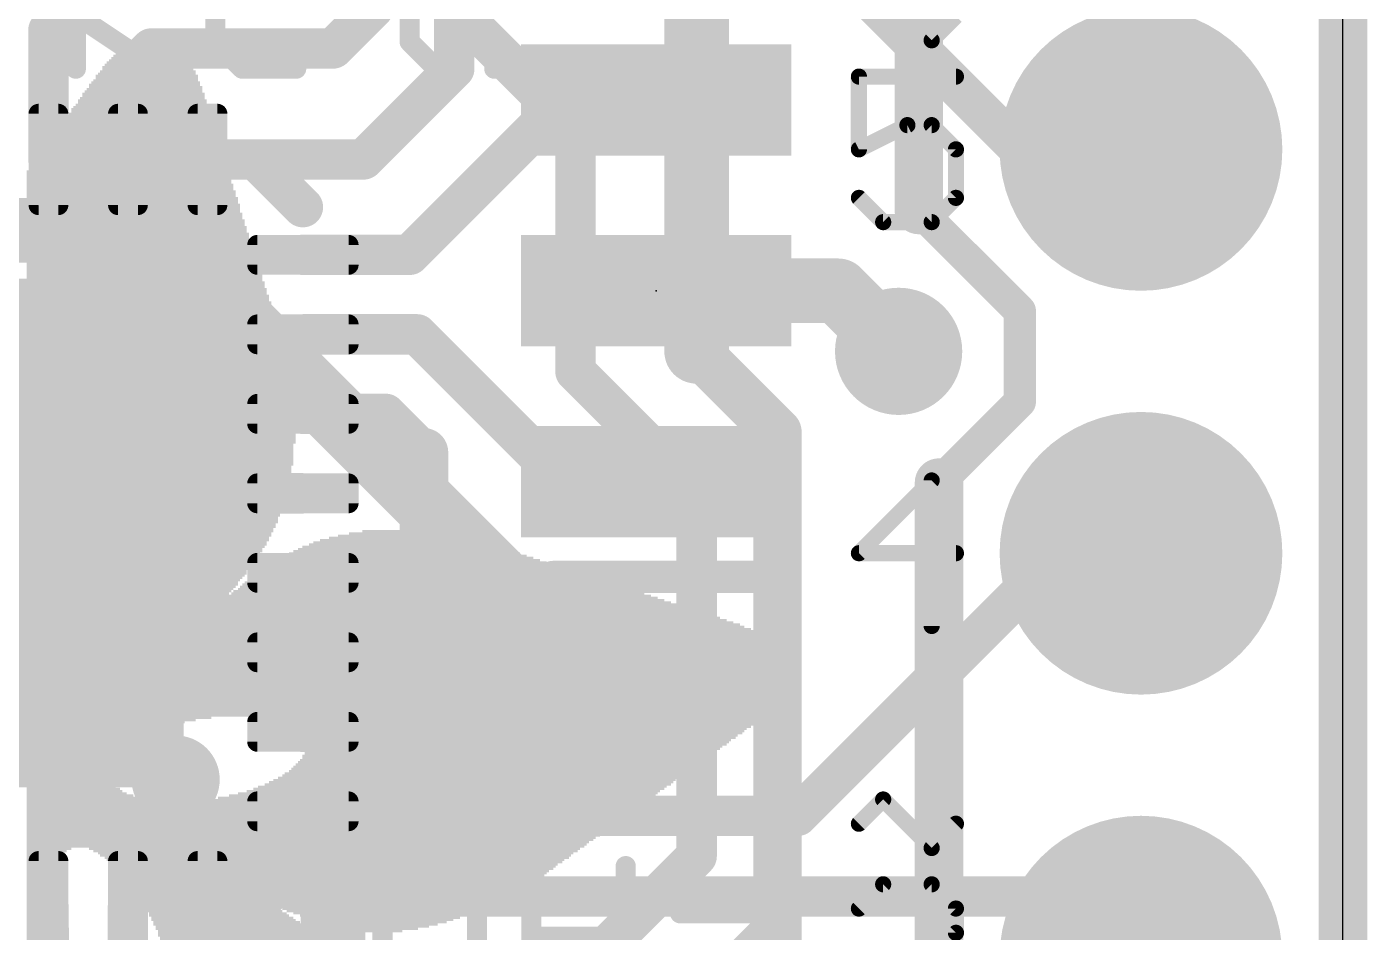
# Model space of a CAD drawing. Extents: x -9 to 9, y -1.3 to 37.
# Drawn here: x 0.61 to 9.04, y 11.59 to 17.28 of the extents above; entities that cross this region are included whole.
import ezdxf

# ---------------------------------------------------------------- set-up
doc = ezdxf.new("R2010")
doc.units = 0
for name, color, linetype in [('1', 12, 'CONTINUOUS'), ('16', 132, 'CONTINUOUS'), ('17', 110, 'CONTINUOUS'), ('18', 110, 'CONTINUOUS'), ('20', 53, 'CONTINUOUS'), ('21', 40, 'CONTINUOUS'), ('22', 6, 'CONTINUOUS'), ('23', 53, 'CONTINUOUS')]:
    doc.layers.add(name, color=color, linetype=linetype)

# ---------------------------------------------------------------- blocks, each defined once
blk = doc.blocks.new('RECT112000X40000R50')
at = {"const_width": 0.0625}
blk.add_lwpolyline([(0.3188, -0.0625), (0.3188, 0.0625, 0.4142), (0.2875, 0.0938), (-0.2875, 0.0938, 0.4142), (-0.3188, 0.0625), (-0.3188, -0.0625, 0.4142), (-0.2875, -0.0938), (0.2875, -0.0938, 0.4142)], format="xyb", close=True, dxfattribs=at)
blk.add_solid([(-0.3031, -0.0781), (0.3031, -0.0781), (-0.3031, 0.0781), (0.3031, 0.0781)])
blk = doc.blocks.new('RECT40000X112000R50')
at = {"const_width": 0.0625}
blk.add_lwpolyline([(0.0938, -0.2875), (0.0938, 0.2875, 0.4142), (0.0625, 0.3188), (-0.0625, 0.3188, 0.4142), (-0.0938, 0.2875), (-0.0938, -0.2875, 0.4142), (-0.0625, -0.3188), (0.0625, -0.3188, 0.4142)], format="xyb", close=True, dxfattribs=at)
blk.add_solid([(-0.0781, -0.3031), (0.0781, -0.3031), (-0.0781, 0.3031), (0.0781, 0.3031)])
blk = doc.blocks.new('RECT')
blk.add_solid([(-0.5, -0.5), (0.5, -0.5), (-0.5, 0.5), (0.5, 0.5)])
blk = doc.blocks.new('ROUNDP')
at = {"const_width": 0.5}
blk.add_lwpolyline([(0, -0.25, 1), (0, 0.25, 1), (0, -0.25)], format="xyb", dxfattribs=at)
blk = doc.blocks.new('ROUNDV')
at = {"const_width": 0.5}
blk.add_lwpolyline([(0, -0.25, 1), (0, 0.25, 1), (0, -0.25)], format="xyb", dxfattribs=at)

msp = doc.modelspace()

# ---------------------------------------------------------------- linework, layer by layer
at = {"layer": '1'}
for points, const_width in [([(0.75, 17.26), (1.397, 17.907)], 0.254), ([(2.794, 17.399), (2.794, 17.78)], 0.254), ([(3.302, 17.018), (3.302, 17.526)], 0.254), ([(5.842, 17.526), (6.858, 16.51)], 0.254), ([(2.54, 17.145), (2.794, 17.399)], 0.254), ([(0.75, 16.447), (0.75, 17.26)], 0.254), ([(1.25, 16.998), (1.397, 17.145)], 0.254), ([(1.397, 17.145), (2.54, 17.145)], 0.254), ([(1.25, 16.447), (1.25, 16.998)], 0.254), ([(2.731, 16.447), (3.302, 17.018)], 0.254), ([(4.515, 16.764), (4.572, 16.821)], 0.254), ([(3.02, 15.847), (3.937, 16.764)], 0.254), ([(3.937, 16.764), (4.515, 16.764)], 0.254), ([(6.858, 16.51), (7.62, 16.51)], 0.254), ([(1.75, 16.447), (2.731, 16.447)], 0.254), ([(2.35, 15.847), (3.02, 15.847)], 0.254), ([(4.572, 15.621), (5.715, 15.621)], 0.4064), ([(5.715, 15.621), (6.096, 15.24)], 0.4064), ([(2.35, 15.347), (3.068, 15.347)], 0.254), ([(3.068, 15.347), (3.994, 14.421)], 0.254), ([(2.35, 14.847), (2.8695, 14.847)], 0.254), ([(2.8695, 14.847), (3.1115, 14.605)], 0.254), ([(3.1115, 14.605), (3.1115, 14.0335)], 0.3048), ([(3.994, 14.421), (4.572, 14.421)], 0.254), ([(2.35, 14.347), (0.25, 14.347)], 0.254), ([(0.75, 13.347), (0, 14.097)], 0.3048), ([(3.1115, 14.0335), (2.921, 13.843)], 0.3048), ([(5.461, 12.319), (7.112, 13.97)], 0.254), ([(7.112, 13.97), (7.62, 13.97)], 0.254), ([(2.921, 13.843), (3.683, 13.081)], 0.3048), ([(2.35, 13.847), (2.917, 13.847)], 0.254), ([(2.917, 13.847), (2.921, 13.843)], 0.254), ([(2.35, 13.347), (0.75, 13.347)], 0.254), ([(3.683, 13.081), (4.064, 13.081)], 0.3048), ([(2.35, 12.847), (3.028, 12.847)], 0.254), ([(3.028, 12.847), (3.556, 12.319)], 0.254), ([(2.35, 12.347), (2.766, 12.347)], 0.254), ([(2.766, 12.347), (3.302, 11.811)], 0.254), ([(3.556, 12.319), (5.461, 12.319)], 0.254), ([(3.302, 11.811), (7.239, 11.811)], 0.254), ([(7.239, 11.811), (7.62, 11.43)], 0.254), ([(0.75, 11.747), (0.75, 11.061)], 0.254), ([(1.25, 11.747), (1.25, 11.323)], 0.254), ([(2.448, 11.049), (1.75, 11.747)], 0.254)]:
    msp.add_lwpolyline(points, dxfattribs=dict(at, const_width=const_width))
for points, const_width in [([(2.7305, 17.399, 1), (2.8575, 17.399)], 0.127), ([(0.8135, 17.26, 1), (0.6865, 17.26)], 0.127), ([(0.7051, 17.3049, 1), (0.7949, 17.2151)], 0.127), ([(1.397, 17.2085, 1), (1.397, 17.0815)], 0.127), ([(1.4419, 17.1001, 1), (1.3521, 17.1899)], 0.127), ([(2.4951, 17.1899, 1), (2.5849, 17.1001)], 0.127), ([(2.54, 17.0815, 1), (2.54, 17.2085)], 0.127), ([(1.3135, 16.998, 1), (1.1865, 16.998)], 0.127), ([(3.3469, 16.9731, 1), (3.2571, 17.0629)], 0.127), ([(1.2051, 17.0429, 1), (1.2949, 16.9531)], 0.127), ([(3.2385, 17.018, 1), (3.3655, 17.018)], 0.127), ([(4.6169, 16.7761, 1), (4.5271, 16.8659)], 0.127), ([(3.937, 16.8275, 1), (3.937, 16.7005)], 0.127), ([(3.9819, 16.7191, 1), (3.8921, 16.8089)], 0.127), ([(4.4701, 16.8089, 1), (4.5599, 16.7191)], 0.127), ([(4.515, 16.7005, 1), (4.515, 16.8275)], 0.127), ([(6.858, 16.5735, 1), (6.858, 16.4465)], 0.127), ([(6.8131, 16.4651, 1), (6.9029, 16.5549)], 0.127), ([(7.62, 16.4465, 1), (7.62, 16.5735)], 0.127), ([(1.75, 16.5105, 1), (1.75, 16.3835)], 0.127), ([(2.6861, 16.4919, 1), (2.7759, 16.4021)], 0.127), ([(2.731, 16.3835, 1), (2.731, 16.5105)], 0.127), ([(0.6865, 16.447, 1), (0.8135, 16.447)], 0.127), ([(1.1865, 16.447, 1), (1.3135, 16.447)], 0.127), ([(2.35, 15.9105, 1), (2.35, 15.7835)], 0.127), ([(2.9751, 15.8919, 1), (3.0649, 15.8021)], 0.127), ([(3.02, 15.7835, 1), (3.02, 15.9105)], 0.127), ([(4.572, 15.7226, 1), (4.572, 15.5194)], 0.2032), ([(5.7868, 15.6928, 1), (5.6432, 15.5492)], 0.2032), ([(5.715, 15.5194, 1), (5.715, 15.7226)], 0.2032), ([(2.35, 15.4105, 1), (2.35, 15.2835)], 0.127), ([(3.1129, 15.3919, 1), (3.0231, 15.3021)], 0.127), ([(3.068, 15.2835, 1), (3.068, 15.4105)], 0.127), ([(6.0242, 15.1682, 1), (6.1678, 15.3118)], 0.2032), ([(2.35, 14.9105, 1), (2.35, 14.7835)], 0.127), ([(2.9144, 14.8919, 1), (2.8246, 14.8021)], 0.127), ([(2.8695, 14.7835, 1), (2.8695, 14.9105)], 0.127), ([(3.1877, 14.605, 1), (3.0353, 14.605)], 0.1524), ([(3.0666, 14.5601, 1), (3.1564, 14.6499)], 0.127), ([(3.994, 14.4845, 1), (3.994, 14.3575)], 0.127), ([(3.9491, 14.3761, 1), (4.0389, 14.4659)], 0.127), ([(4.572, 14.3575, 1), (4.572, 14.4845)], 0.127), ([(2.35, 14.2835, 1), (2.35, 14.4105)], 0.127), ([(3.1654, 13.9796, 1), (3.0576, 14.0874)], 0.1524), ([(3.0353, 14.0335, 1), (3.1877, 14.0335)], 0.1524), ([(7.112, 14.0335, 1), (7.112, 13.9065)], 0.127), ([(7.1569, 13.9251, 1), (7.0671, 14.0149)], 0.127), ([(7.62, 13.9065, 1), (7.62, 14.0335)], 0.127), ([(2.9749, 13.8969, 1), (2.8671, 13.7891)], 0.1524), ([(2.35, 13.9105, 1), (2.35, 13.7835)], 0.127), ([(2.8671, 13.8969, 1), (2.9749, 13.7891)], 0.1524), ([(2.9619, 13.8919, 1), (2.8721, 13.8021)], 0.127), ([(2.8761, 13.7981, 1), (2.9659, 13.8879)], 0.127), ([(2.917, 13.7835, 1), (2.917, 13.9105)], 0.127), ([(0.6961, 13.2931, 1), (0.8039, 13.4009)], 0.1524), ([(0.75, 13.4105, 1), (0.75, 13.2835)], 0.127), ([(2.35, 13.2835, 1), (2.35, 13.4105)], 0.127), ([(3.683, 13.1572, 1), (3.683, 13.0048)], 0.1524), ([(4.064, 13.0048, 1), (4.064, 13.1572)], 0.1524), ([(3.6291, 13.0271, 1), (3.7369, 13.1349)], 0.1524), ([(2.35, 12.9105, 1), (2.35, 12.7835)], 0.127), ([(3.0729, 12.8919, 1), (2.9831, 12.8021)], 0.127), ([(3.028, 12.7835, 1), (3.028, 12.9105)], 0.127), ([(2.35, 12.4105, 1), (2.35, 12.2835)], 0.127), ([(2.8109, 12.3919, 1), (2.7211, 12.3021)], 0.127), ([(2.766, 12.2835, 1), (2.766, 12.4105)], 0.127), ([(3.556, 12.3825, 1), (3.556, 12.2555)], 0.127), ([(3.5111, 12.2741, 1), (3.6009, 12.3639)], 0.127), ([(5.4161, 12.3639, 1), (5.5059, 12.2741)], 0.127), ([(5.461, 12.2555, 1), (5.461, 12.3825)], 0.127), ([(3.302, 11.8745, 1), (3.302, 11.7475)], 0.127), ([(3.2571, 11.7661, 1), (3.3469, 11.8559)], 0.127), ([(7.2839, 11.8559, 1), (7.1941, 11.7661)], 0.127), ([(7.239, 11.7475, 1), (7.239, 11.8745)], 0.127), ([(0.8135, 11.747, 1), (0.6865, 11.747)], 0.127), ([(1.3135, 11.747, 1), (1.1865, 11.747)], 0.127), ([(1.7949, 11.7919, 1), (1.7051, 11.7021)], 0.127)]:
    msp.add_lwpolyline(points, format="xyb", dxfattribs=dict(at, const_width=const_width))
at = {"layer": '16'}
for points, const_width in [([(8.89, 0), (8.89, 36.83)], 0.3048), ([(6.223, 16.129), (6.223, 19.558)], 0.3048), ([(4.826, 15.24), (4.826, 18.542)], 0.4064), ([(4.064, 16.637), (3.048, 17.653)], 0.254), ([(4.064, 15.113), (4.064, 16.637)], 0.254), ([(-3.429, 16.002), (1.397, 16.002)], 0.4064), ([(1.397, 16.002), (4.064, 13.335)], 0.4064), ([(6.858, 15.494), (6.223, 16.129)], 0.2032), ([(6.858, 14.9225), (6.858, 15.494)], 0.2032), ([(5.334, 14.732), (4.826, 15.24)], 0.3048), ([(4.826, 14.351), (4.064, 15.113)], 0.254), ([(6.35, 14.4145), (6.858, 14.9225)], 0.2032), ([(5.334, 14.732), (5.334, 11.43)], 0.3048), ([(6.35, 9.5885), (6.35, 14.4145)], 0.3048), ([(4.826, 12.065), (4.826, 14.351)], 0.254), ([(4.064, 13.335), (4.064, 13.081)], 0.4064), ([(2.54, 11.811), (3.81, 13.081)], 0.4064), ([(3.81, 13.081), (4.064, 13.081)], 0.4064), ([(3.81, 11.049), (4.826, 12.065)], 0.254), ([(2.54, 11.811), (2.54, 10.414)], 0.4064)]:
    msp.add_lwpolyline(points, dxfattribs=dict(at, const_width=const_width))
for points, const_width in [([(4.1275, 16.637, 1), (4.0005, 16.637)], 0.127), ([(4.0191, 16.5921, 1), (4.1089, 16.6819)], 0.127), ([(1.4688, 16.0738, 1), (1.3252, 15.9302)], 0.2032), ([(1.397, 15.9004, 1), (1.397, 16.1036)], 0.2032), ([(6.1468, 16.129, 1), (6.2992, 16.129)], 0.1524), ([(6.2589, 16.1649, 1), (6.1871, 16.0931)], 0.1016), ([(6.9088, 15.494, 1), (6.8072, 15.494)], 0.1016), ([(6.8221, 15.4581, 1), (6.8939, 15.5299)], 0.1016), ([(4.7244, 15.24, 1), (4.9276, 15.24)], 0.2032), ([(4.8799, 15.2939, 1), (4.7721, 15.1861)], 0.1524), ([(4.1089, 15.1579, 1), (4.0191, 15.0681)], 0.127), ([(4.0005, 15.113, 1), (4.1275, 15.113)], 0.127), ([(6.8939, 14.8866, 1), (6.8221, 14.9584)], 0.1016), ([(6.8072, 14.9225, 1), (6.9088, 14.9225)], 0.1016), ([(5.4102, 14.732, 1), (5.2578, 14.732)], 0.1524), ([(5.2801, 14.6781, 1), (5.3879, 14.7859)], 0.1524), ([(6.4262, 14.4145, 1), (6.2738, 14.4145)], 0.1524), ([(6.3141, 14.4504, 1), (6.3859, 14.3786)], 0.1016), ([(4.8895, 14.351, 1), (4.7625, 14.351)], 0.127), ([(4.7811, 14.3061, 1), (4.8709, 14.3959)], 0.127), ([(4.1656, 13.335, 1), (3.9624, 13.335)], 0.2032), ([(3.9922, 13.2632, 1), (4.1358, 13.4068)], 0.2032), ([(3.81, 13.1826, 1), (3.81, 12.9794)], 0.2032), ([(3.8818, 13.0092, 1), (3.7382, 13.1528)], 0.2032), ([(4.064, 12.9794, 1), (4.064, 13.1826)], 0.2032), ([(3.9624, 13.081, 1), (4.1656, 13.081)], 0.2032), ([(4.8709, 12.0201, 1), (4.7811, 12.1099)], 0.127), ([(4.7625, 12.065, 1), (4.8895, 12.065)], 0.127), ([(2.6416, 11.811, 1), (2.4384, 11.811)], 0.2032), ([(2.4682, 11.8828, 1), (2.6118, 11.7392)], 0.2032)]:
    msp.add_lwpolyline(points, format="xyb", dxfattribs=dict(at, const_width=const_width))
at = {"layer": '20'}
msp.add_line((8.89, 0.4445), (8.89, 34.163), dxfattribs=at)
at = {"layer": '21'}
for points, const_width in [([(0.9223, 17.018), (0.9223, 18.0349)], 0.127), ([(3.0213, 17.8654), (3.0213, 17.1875)], 0.127), ([(1.7994, 17.1875), (1.7994, 17.5264)], 0.127), ([(5.9988, 17.5015), (6.3039, 17.1965)], 0.1016), ([(1.4307, 17.018), (0.9223, 17.357)], 0.127), ([(6.3039, 17.1965), (6.4564, 17.349)], 0.1016), ([(1.9688, 17.018), (1.7994, 17.1875)], 0.127), ([(3.0213, 17.1875), (3.1908, 17.018)], 0.127), ([(3.5535, 17.1875), (3.5535, 17.018)], 0.127), ([(2.3078, 17.018), (1.9688, 17.018)], 0.127), ([(6.4564, 16.968), (5.8463, 16.968)], 0.1016), ([(5.8463, 16.968), (5.8463, 16.5104)], 0.1016), ([(5.8463, 16.5104), (6.1513, 16.6629)], 0.1016), ([(6.1513, 16.6629), (6.3039, 16.6629)], 0.1016), ([(6.3039, 16.6629), (6.4564, 16.5104)], 0.1016), ([(2.05, 16.447), (2.35, 16.147)], 0.254), ([(6.4564, 16.5104), (6.4564, 16.2053)], 0.1016), ([(5.9988, 16.0528), (5.8463, 16.2053)], 0.1016), ([(6.4564, 16.2053), (6.3039, 16.0528)], 0.1016), ([(6.3039, 16.0528), (5.9988, 16.0528)], 0.1016), ([(6.3039, 14.428), (5.8463, 13.9704)], 0.1016), ([(6.3039, 13.5128), (6.3039, 14.428)], 0.1016), ([(5.8463, 13.9704), (6.4564, 13.9704)], 0.1016), ([(5.222, 13.821), (3.922, 13.821)], 0.2032), ([(3.319, 13.2297), (3.6156, 13.5263)], 0.127), ([(3.6156, 13.5263), (3.6156, 12.6365)], 0.127), ([(4.8477, 13.5263), (4.5511, 13.378)], 0.127), ([(4.5511, 13.378), (4.2545, 13.0814)], 0.127), ([(4.2545, 13.0814), (4.2545, 12.7848)], 0.127), ([(4.6994, 13.0814), (4.2545, 13.0814)], 0.127), ([(4.8477, 12.9331), (4.6994, 13.0814)], 0.127), ([(4.8477, 12.7848), (4.8477, 12.9331)], 0.127), ([(4.2545, 12.7848), (4.4028, 12.6365)], 0.127), ([(4.6994, 12.6365), (4.8477, 12.7848)], 0.127), ([(3.319, 12.6365), (3.9122, 12.6365)], 0.127), ([(4.4028, 12.6365), (4.6994, 12.6365)], 0.127), ([(5.8463, 12.269), (5.9988, 12.4215)], 0.1016), ([(5.9988, 12.4215), (6.3039, 12.1165)], 0.1016), ([(6.3039, 12.1165), (6.4564, 12.269)], 0.1016), ([(2.35, 12.047), (2.05, 11.747)], 0.254), ([(2.8512, 11.1125), (2.8512, 12.0023)], 0.127), ([(2.8512, 12.0023), (3.1478, 11.7057)], 0.127), ([(3.1478, 11.7057), (3.4444, 12.0023)], 0.127), ([(3.4444, 12.0023), (3.4444, 11.1125)], 0.127), ([(3.7867, 11.1125), (3.7867, 12.0023)], 0.127), ([(4.3799, 12.0023), (4.3799, 11.1125)], 0.127), ([(5.8463, 11.7355), (5.9988, 11.888)], 0.1016), ([(5.9988, 11.888), (6.3039, 11.888)], 0.1016), ([(6.3039, 11.888), (6.4564, 11.7355)], 0.1016), ([(4.7223, 11.7057), (5.3154, 11.7057)], 0.127), ([(5.3154, 11.7057), (4.7223, 11.1125)], 0.127), ([(6.4564, 11.7355), (6.4564, 11.5829)], 0.1016), ([(6.4564, 11.5829), (6.3039, 11.4304)], 0.1016), ([(3.7867, 11.5574), (4.3799, 11.5574)], 0.127)]:
    msp.add_lwpolyline(points, dxfattribs=dict(at, const_width=const_width))
for points, const_width in [([(1.8218, 17.2099, 1), (1.7769, 17.165)], 0.0635), ([(1.7676, 17.1875, 1), (1.8311, 17.1875)], 0.0635), ([(2.9895, 17.1875, 1), (3.0531, 17.1875)], 0.0635), ([(3.0438, 17.2099, 1), (2.9988, 17.165)], 0.0635), ([(3.5852, 17.1875, 1), (3.5217, 17.1875)], 0.0635), ([(6.2859, 17.2144, 1), (6.3218, 17.1785)], 0.0508), ([(6.2859, 17.1785, 1), (6.3218, 17.2144)], 0.0508), ([(0.8906, 17.018, 1), (0.9541, 17.018)], 0.0635), ([(1.4131, 16.9916, 1), (1.4484, 17.0444)], 0.0635), ([(1.9688, 17.0497, 1), (1.9688, 16.9863)], 0.0635), ([(1.9464, 16.9955, 1), (1.9913, 17.0405)], 0.0635), ([(2.3078, 16.9863, 1), (2.3078, 17.0497)], 0.0635), ([(3.1683, 16.9955, 1), (3.2132, 17.0405)], 0.0635), ([(3.5217, 17.018, 1), (3.5852, 17.018)], 0.0635), ([(5.8463, 16.9934, 1), (5.8463, 16.9426)], 0.0508), ([(5.8717, 16.968, 1), (5.8209, 16.968)], 0.0508), ([(6.4564, 16.9426, 1), (6.4564, 16.9934)], 0.0508), ([(6.1513, 16.6883, 1), (6.1513, 16.6375)], 0.0508), ([(6.1627, 16.6402, 1), (6.14, 16.6856)], 0.0508), ([(6.3218, 16.6809, 1), (6.2859, 16.645)], 0.0508), ([(6.3039, 16.6375, 1), (6.3039, 16.6883)], 0.0508), ([(2.0949, 16.4919, 1), (2.0051, 16.4021)], 0.127), ([(5.8349, 16.5331, 1), (5.8576, 16.4877)], 0.0508), ([(5.8209, 16.5104, 1), (5.8717, 16.5104)], 0.0508), ([(6.4818, 16.5104, 1), (6.431, 16.5104)], 0.0508), ([(6.4384, 16.4924, 1), (6.4744, 16.5284)], 0.0508), ([(2.3051, 16.1021, 1), (2.3949, 16.1919)], 0.127), ([(5.8642, 16.2233, 1), (5.8283, 16.1874)], 0.0508), ([(6.431, 16.2053, 1), (6.4818, 16.2053)], 0.0508), ([(6.4744, 16.1874, 1), (6.4384, 16.2233)], 0.0508), ([(5.9988, 16.0782, 1), (5.9988, 16.0274)], 0.0508), ([(6.3039, 16.0274, 1), (6.3039, 16.0782)], 0.0508), ([(5.9808, 16.0348, 1), (6.0168, 16.0708)], 0.0508), ([(6.2859, 16.0708, 1), (6.3218, 16.0348)], 0.0508), ([(6.3293, 14.428, 1), (6.2785, 14.428)], 0.0508), ([(6.3218, 14.41, 1), (6.2859, 14.4459)], 0.0508), ([(5.8283, 13.9884, 1), (5.8642, 13.9524)], 0.0508), ([(5.8463, 13.9958, 1), (5.8463, 13.945)], 0.0508), ([(6.4564, 13.945, 1), (6.4564, 13.9958)], 0.0508), ([(3.922, 13.8718, 1), (3.922, 13.7702)], 0.1016), ([(5.222, 13.7702, 1), (5.222, 13.8718)], 0.1016), ([(3.6473, 13.5263, 1), (3.5838, 13.5263)], 0.0635), ([(3.638, 13.5038, 1), (3.5931, 13.5487)], 0.0635), ([(4.8619, 13.4979, 1), (4.8335, 13.5547)], 0.0635), ([(6.2785, 13.5128, 1), (6.3293, 13.5128)], 0.0508), ([(4.5369, 13.4064, 1), (4.5653, 13.3496)], 0.0635), ([(4.5735, 13.3555, 1), (4.5286, 13.4004)], 0.0635), ([(3.2965, 13.2521, 1), (3.3414, 13.2072)], 0.0635), ([(4.2545, 13.1131, 1), (4.2545, 13.0496)], 0.0635), ([(4.232, 13.1038, 1), (4.277, 13.0589)], 0.0635), ([(4.2862, 13.0814, 1), (4.2228, 13.0814)], 0.0635), ([(4.7218, 13.1038, 1), (4.6769, 13.0589)], 0.0635), ([(4.6994, 13.0496, 1), (4.6994, 13.1131)], 0.0635), ([(4.8794, 12.9331, 1), (4.8159, 12.9331)], 0.0635), ([(4.8252, 12.9106, 1), (4.8701, 12.9555)], 0.0635), ([(1.55, 12.397, 1), (1.55, 12.697, 1), (1.55, 12.397)], 0.254), ([(4.277, 12.8072, 1), (4.232, 12.7623)], 0.0635), ([(4.2228, 12.7848, 1), (4.2862, 12.7848)], 0.0635), ([(4.8159, 12.7848, 1), (4.8794, 12.7848)], 0.0635), ([(4.8701, 12.7623, 1), (4.8252, 12.8072)], 0.0635), ([(3.319, 12.6683, 1), (3.319, 12.6047)], 0.0635), ([(3.5838, 12.6365, 1), (3.6473, 12.6365)], 0.0635), ([(3.9122, 12.6047, 1), (3.9122, 12.6683)], 0.0635), ([(4.4028, 12.6683, 1), (4.4028, 12.6047)], 0.0635), ([(4.3803, 12.614, 1), (4.4252, 12.659)], 0.0635), ([(4.6769, 12.659, 1), (4.7218, 12.614)], 0.0635), ([(4.6994, 12.6047, 1), (4.6994, 12.6683)], 0.0635), ([(6.0168, 12.4395, 1), (5.9808, 12.4036)], 0.0508), ([(6.0168, 12.4036, 1), (5.9808, 12.4395)], 0.0508), ([(5.8283, 12.2869, 1), (5.8642, 12.251)], 0.0508), ([(6.4744, 12.251, 1), (6.4384, 12.2869)], 0.0508), ([(2.3949, 12.0021, 1), (2.3051, 12.0919)], 0.127), ([(6.2859, 12.1344, 1), (6.3218, 12.0985)], 0.0508), ([(6.2859, 12.0985, 1), (6.3218, 12.1344)], 0.0508), ([(2.883, 12.0023, 1), (2.8195, 12.0023)], 0.0635), ([(2.8737, 12.0247, 1), (2.8288, 11.9798)], 0.0635), ([(3.4761, 12.0023, 1), (3.4126, 12.0023)], 0.0635), ([(3.4668, 11.9798, 1), (3.4219, 12.0247)], 0.0635), ([(3.8185, 12.0023, 1), (3.755, 12.0023)], 0.0635), ([(4.4117, 12.0023, 1), (4.3482, 12.0023)], 0.0635), ([(5.9988, 11.9134, 1), (5.9988, 11.8626)], 0.0508), ([(6.0168, 11.87, 1), (5.9808, 11.9059)], 0.0508), ([(6.3218, 11.9059, 1), (6.2859, 11.87)], 0.0508), ([(6.3039, 11.8626, 1), (6.3039, 11.9134)], 0.0508), ([(2.0051, 11.7919, 1), (2.0949, 11.7021)], 0.127), ([(3.1254, 11.7281, 1), (3.1703, 11.6832)], 0.0635), ([(3.1254, 11.6832, 1), (3.1703, 11.7281)], 0.0635), ([(4.7223, 11.7374, 1), (4.7223, 11.6739)], 0.0635), ([(5.3379, 11.6832, 1), (5.293, 11.7281)], 0.0635), ([(5.3154, 11.6739, 1), (5.3154, 11.7374)], 0.0635), ([(5.8283, 11.7534, 1), (5.8642, 11.7175)], 0.0508), ([(6.4818, 11.7355, 1), (6.431, 11.7355)], 0.0508), ([(6.4384, 11.7175, 1), (6.4744, 11.7534)], 0.0508), ([(6.4744, 11.565, 1), (6.4384, 11.6009)], 0.0508), ([(3.7867, 11.5891, 1), (3.7867, 11.5256)], 0.0635), ([(4.3799, 11.5256, 1), (4.3799, 11.5891)], 0.0635), ([(6.431, 11.5829, 1), (6.4818, 11.5829)], 0.0508)]:
    msp.add_lwpolyline(points, format="xyb", dxfattribs=dict(at, const_width=const_width))
at = {"layer": '23'}
msp.add_point((4.572, 15.621), dxfattribs=at)

# ---------------------------------------------------------------- block references
at = {"layer": '1'}
for p, xscale, yscale, rotation in [((4.572, 16.821), 0.7, 1.7, 90), ((4.572, 15.621), 0.7, 1.7, 90), ((0, 14.097), 3.2, 3.2, 180), ((4.572, 14.421), 0.7, 1.7, 90)]:
    msp.add_blockref('RECT', p, dxfattribs=dict(at, xscale=xscale, yscale=yscale, rotation=rotation))
at = {"layer": '1', "rotation": 180}
for name, p in [('RECT40000X112000R50', (0.75, 16.447)), ('RECT40000X112000R50', (1.25, 16.447)), ('RECT40000X112000R50', (1.75, 16.447)), ('RECT112000X40000R50', (2.35, 15.847)), ('RECT112000X40000R50', (2.35, 15.347)), ('RECT112000X40000R50', (2.35, 14.847)), ('RECT112000X40000R50', (2.35, 14.347)), ('RECT112000X40000R50', (2.35, 13.847)), ('RECT112000X40000R50', (2.35, 13.347)), ('RECT112000X40000R50', (2.35, 12.847)), ('RECT112000X40000R50', (2.35, 12.347)), ('RECT40000X112000R50', (0.75, 11.747)), ('RECT40000X112000R50', (1.25, 11.747)), ('RECT40000X112000R50', (1.75, 11.747))]:
    msp.add_blockref(name, p, dxfattribs=at)
at = {"layer": '17', "xscale": 1.778, "yscale": 1.778}
for p in [(7.62, 16.51), (7.62, 16.51), (7.62, 13.97), (7.62, 13.97), (7.62, 11.43), (7.62, 11.43)]:
    msp.add_blockref('ROUNDP', p, dxfattribs=at)
at = {"layer": '18', "xscale": 0.8001, "yscale": 0.8001}
for p in [(6.096, 15.24), (6.096, 15.24), (4.064, 13.081), (4.064, 13.081)]:
    msp.add_blockref('ROUNDV', p, dxfattribs=at)
at = {"layer": '22', "rotation": 90}
for p, xscale, yscale in [((1.1798, 14.9117), 4.4146, 0.014), ((1.1938, 14.9257), 4.4145, 0.014), ((1.2078, 14.9327), 4.4005, 0.014), ((1.2218, 14.9466), 4.4005, 0.0139), ((1.2357, 14.9606), 4.4006, 0.014), ((1.2497, 14.9606), 4.4006, 0.014), ((1.2637, 14.9676), 4.3866, 0.0139), ((1.2776, 14.9816), 4.3865, 0.014), ((1.2916, 14.9816), 4.3865, 0.014), ((1.3055, 14.9885), 4.3726, 0.0139), ((1.3195, 14.9885), 4.3726, 0.014), ((1.3335, 15.0025), 4.3726, 0.014), ((1.3475, 15.0025), 4.3726, 0.014), ((1.3615, 15.0095), 4.3586, 0.0139), ((1.3754, 15.0095), 4.3586, 0.014), ((1.3894, 15.0165), 4.3447, 0.014), ((1.4034, 15.0095), 4.3307, 0.0139), ((1.4173, 15.0095), 4.3307, 0.014), ((1.4313, 15.0165), 4.3167, 0.014), ((1.4453, 15.0165), 4.3167, 0.0139), ((1.4592, 15.0235), 4.3027, 0.014), ((1.4732, 15.0235), 4.3027, 0.014), ((1.4872, 15.0165), 4.2888, 0.014), ((1.5011, 15.0235), 4.2748, 0.0139), ((1.5151, 15.0235), 4.2748, 0.014), ((1.5291, 15.0165), 4.2608, 0.014), ((1.5431, 15.0165), 4.2608, 0.0139), ((1.557, 15.0165), 4.2329, 0.014), ((1.571, 15.0095), 4.219, 0.014), ((1.585, 15.0095), 4.219, 0.0139), ((1.096, 15.5194), 3.0314, 0.014), ((1.11, 15.4915), 3.1153, 0.014), ((1.124, 14.5485), 5.0292, 0.0139), ((1.1379, 14.8628), 4.4285, 0.014), ((1.1519, 14.8838), 4.4145, 0.014), ((1.1659, 14.8978), 4.4145, 0.0139), ((1.5989, 15.0025), 4.205, 0.014), ((1.6129, 15.0025), 4.177, 0.014), ((1.6269, 14.9956), 4.1631, 0.014), ((1.6409, 14.9816), 4.1351, 0.0139), ((1.6548, 14.9746), 4.1211, 0.014), ((1.0401, 15.5404), 2.8219, 0.014), ((1.0541, 15.5404), 2.8779, 0.014), ((1.0681, 15.5334), 2.9197, 0.014), ((1.082, 15.5264), 2.9616, 0.0139), ((1.6688, 14.9606), 4.0932, 0.014), ((1.6828, 14.9537), 4.0513, 0.0139), ((0.9703, 15.5264), 2.6822, 0.014), ((0.9843, 15.5334), 2.6962, 0.0139), ((0.9982, 15.5334), 2.7241, 0.014), ((1.0122, 15.5404), 2.7661, 0.014), ((1.0262, 15.5404), 2.794, 0.0139), ((1.6967, 14.9327), 4.0094, 0.014), ((1.7107, 14.9187), 3.9814, 0.014), ((1.7247, 14.8978), 3.9395, 0.0139), ((0.9144, 15.4845), 2.5984, 0.014), ((0.9284, 15.4915), 2.6124, 0.014), ((0.9424, 15.5055), 2.6403, 0.0139), ((0.9563, 15.5125), 2.6543, 0.014), ((1.7386, 14.8768), 3.8976, 0.014), ((0.8585, 15.4286), 2.5426, 0.014), ((0.8725, 15.4496), 2.5565, 0.014), ((0.8865, 15.4636), 2.5565, 0.0139), ((0.9004, 15.4775), 2.5844, 0.014), ((1.7526, 14.8489), 3.8417, 0.014), ((1.7666, 14.8279), 3.7998, 0.014), ((0.8027, 15.3727), 2.5146, 0.0139), ((0.8166, 15.3867), 2.5146, 0.014), ((0.8306, 15.4077), 2.5285, 0.014), ((0.8446, 15.4216), 2.5286, 0.0139), ((1.7806, 14.8139), 3.744, 0.0139), ((1.7945, 14.793), 3.7021, 0.014), ((0.7328, 15.268), 2.5285, 0.014), ((0.7468, 15.2889), 2.5146, 0.0139), ((0.7607, 15.3168), 2.5146, 0.014), ((0.7747, 15.3308), 2.5146, 0.014), ((0.7887, 15.3518), 2.5007, 0.014), ((1.8085, 14.772), 3.6602, 0.014), ((1.8225, 14.7511), 3.6183, 0.0139), ((0.6769, 15.1702), 2.5565, 0.014), ((0.6909, 15.1981), 2.5565, 0.014), ((0.7049, 15.2191), 2.5425, 0.0139), ((0.7188, 15.254), 2.5286, 0.014), ((1.8364, 14.7301), 3.5764, 0.014), ((1.8504, 14.7091), 3.5344, 0.014), ((0.621, 15.0375), 2.6823, 0.014), ((0.635, 15.0724), 2.6403, 0.014), ((0.649, 15.1143), 2.6124, 0.014), ((0.663, 15.1422), 2.5844, 0.0139), ((1.8644, 14.6812), 3.4786, 0.0139), ((1.8783, 14.6603), 3.4367, 0.014), ((1.8923, 15.0305), 2.6123, 0.014), ((1.9063, 15.0165), 2.5565, 0.014), ((1.9203, 15.0025), 2.5006, 0.0139), ((1.9342, 14.9886), 2.4447, 0.014), ((1.9482, 14.9816), 2.3749, 0.014), ((1.9622, 14.9606), 2.305, 0.0139), ((1.9761, 14.9466), 2.2492, 0.014), ((1.9901, 14.9327), 2.1933, 0.014), ((2.004, 14.9257), 2.1234, 0.0139), ((2.018, 14.9117), 2.0676, 0.014), ((2.032, 14.8978), 2.0117, 0.014), ((2.046, 14.8908), 1.9419, 0.014), ((2.06, 14.8698), 1.872, 0.0139), ((2.0739, 14.8628), 1.8022, 0.014), ((2.0879, 14.8489), 1.7463, 0.014), ((2.1019, 14.8419), 1.6764, 0.0139), ((2.1158, 14.8279), 1.6205, 0.014), ((2.1298, 14.8209), 1.5506, 0.014), ((2.1438, 14.8139), 1.4808, 0.0139), ((2.1577, 14.8069), 1.411, 0.014), ((2.1717, 14.793), 1.3271, 0.014), ((2.1857, 14.786), 1.2573, 0.014), ((2.1997, 14.786), 1.1735, 0.0139), ((2.2136, 14.779), 1.1036, 0.014), ((2.2276, 14.779), 1.0198, 0.014), ((2.2416, 14.779), 0.908, 0.0139), ((2.2555, 14.7651), 0.7963, 0.014), ((2.2695, 14.765), 0.6566, 0.014), ((2.2835, 14.758), 0.475, 0.0139), ((2.2974, 14.7511), 0.1817, 0.014), ((2.5768, 12.8512), 2.4727, 0.014), ((2.5908, 12.8512), 2.4727, 0.014), ((2.6048, 12.8512), 2.4727, 0.014), ((2.6187, 12.8442), 2.4867, 0.0139), ((2.6327, 12.8442), 2.4867, 0.014), ((2.6467, 12.8511), 2.5006, 0.014), ((2.6606, 12.8511), 2.5006, 0.0139), ((2.6746, 12.8511), 2.5006, 0.014), ((2.6886, 12.8511), 2.5006, 0.014), ((2.7026, 12.8511), 2.5006, 0.0139), ((2.7165, 12.8441), 2.5146, 0.014), ((2.7305, 12.8511), 2.5286, 0.014), ((2.7445, 12.8511), 2.5286, 0.014), ((2.7585, 12.8511), 2.5286, 0.0139), ((2.7724, 12.8511), 2.5286, 0.014), ((2.7864, 12.8511), 2.5286, 0.014), ((2.8004, 12.8511), 2.5286, 0.0139), ((2.8143, 12.8511), 2.5286, 0.014), ((2.8283, 12.8511), 2.5286, 0.014), ((2.8422, 12.8511), 2.5286, 0.0139), ((2.8562, 12.8511), 2.5286, 0.014), ((2.8702, 12.8511), 2.5286, 0.014), ((2.8842, 12.8511), 2.5286, 0.014), ((2.8982, 12.8511), 2.5286, 0.0139), ((2.9121, 12.8511), 2.5286, 0.014), ((2.9261, 12.8511), 2.5286, 0.014), ((2.9401, 12.8511), 2.5286, 0.0139), ((2.954, 12.8511), 2.5286, 0.014), ((2.968, 12.8511), 2.5286, 0.014), ((2.982, 12.8581), 2.5146, 0.0139), ((2.9959, 12.8581), 2.5146, 0.014), ((3.0099, 12.8581), 2.5146, 0.014), ((3.0239, 12.8581), 2.5146, 0.014), ((3.0379, 12.8581), 2.5146, 0.0139), ((3.0518, 12.8581), 2.5146, 0.014), ((3.0658, 12.8581), 2.5146, 0.014), ((3.0798, 12.8651), 2.5006, 0.0139), ((3.0937, 12.8651), 2.5006, 0.014), ((3.1077, 12.8651), 2.5006, 0.014), ((3.1217, 12.8651), 2.5006, 0.0139), ((3.1356, 12.8581), 2.4866, 0.014), ((3.1496, 12.8651), 2.4726, 0.014), ((3.1636, 12.8651), 2.4726, 0.014), ((3.1776, 12.8651), 2.4726, 0.0139), ((3.1915, 12.8651), 2.4726, 0.014), ((3.2055, 12.872), 2.4587, 0.014), ((3.2195, 12.872), 2.4587, 0.0139), ((3.2334, 12.872), 2.4587, 0.014), ((3.2474, 12.8651), 2.4448, 0.014), ((3.2614, 12.8721), 2.4308, 0.0139), ((3.2753, 12.8721), 2.4308, 0.014), ((3.2893, 12.8721), 2.4308, 0.014), ((3.3033, 12.8791), 2.4168, 0.014), ((2.3254, 13.4239), 1.1596, 0.014), ((2.3394, 13.4169), 1.1735, 0.0139), ((2.3533, 13.4169), 1.2014, 0.014), ((2.3673, 12.8442), 2.3469, 0.014), ((2.3813, 12.8442), 2.3469, 0.0139), ((2.3952, 12.8512), 2.3609, 0.014), ((2.4092, 12.8442), 2.3749, 0.014), ((2.4232, 12.8512), 2.3889, 0.0139), ((2.4371, 12.8512), 2.3889, 0.014), ((2.4511, 12.8442), 2.4029, 0.014), ((2.4651, 12.8511), 2.4168, 0.014), ((2.479, 12.8511), 2.4168, 0.0139), ((2.493, 12.8511), 2.4168, 0.014), ((2.507, 12.8442), 2.4307, 0.014), ((2.521, 12.8512), 2.4447, 0.0139), ((2.5349, 12.8512), 2.4447, 0.014), ((2.5489, 12.8442), 2.4587, 0.014), ((2.5629, 12.8442), 2.4587, 0.0139), ((3.3173, 12.8721), 2.4028, 0.0139), ((3.3312, 12.8721), 2.4028, 0.014), ((3.3452, 12.8791), 2.3889, 0.014), ((3.3592, 12.8791), 2.3889, 0.0139), ((3.3731, 12.8791), 2.3889, 0.014), ((3.3871, 12.8791), 2.3609, 0.014), ((3.4011, 12.8791), 2.3609, 0.0139), ((3.415, 12.8791), 2.3609, 0.014), ((3.429, 12.8861), 2.3469, 0.014), ((3.443, 12.8791), 2.333, 0.014), ((3.4569, 12.8861), 2.3191, 0.0139), ((3.4709, 12.8861), 2.3191, 0.014), ((3.4849, 12.8861), 2.3191, 0.014), ((3.4989, 12.8861), 2.2911, 0.0139), ((3.5128, 12.8861), 2.2911, 0.014), ((3.5268, 12.8931), 2.2771, 0.014), ((3.5408, 12.8861), 2.2631, 0.0139), ((3.5547, 12.8931), 2.2491, 0.014), ((3.5687, 12.8931), 2.2491, 0.014), ((3.5827, 12.8931), 2.2213, 0.014), ((3.5967, 12.8931), 2.2213, 0.0139), ((3.6106, 12.9001), 2.2073, 0.014), ((2.1717, 13.4169), 1.0058, 0.014), ((2.1857, 13.4239), 1.0198, 0.014), ((2.1997, 13.4239), 1.0198, 0.0139), ((2.2136, 13.4239), 1.0478, 0.014), ((2.2276, 13.4239), 1.0478, 0.014), ((2.2416, 13.4309), 1.0617, 0.0139), ((2.2555, 13.4239), 1.0756, 0.014), ((2.2695, 13.4309), 1.0896, 0.014), ((2.2835, 13.4239), 1.1036, 0.0139), ((2.2974, 13.4309), 1.1176, 0.014), ((2.3114, 13.4239), 1.1316, 0.014), ((3.6246, 12.8931), 2.1933, 0.014), ((3.6386, 12.9001), 2.1793, 0.0139), ((3.6525, 12.9001), 2.1793, 0.014), ((3.6665, 12.9), 2.1514, 0.014), ((3.6804, 12.9), 2.1514, 0.0139), ((3.6944, 12.907), 2.1374, 0.014), ((3.7084, 12.907), 2.1374, 0.014), ((3.7224, 12.907), 2.1094, 0.014), ((3.7364, 12.9139), 2.0955, 0.0139), ((3.7503, 12.9139), 2.0955, 0.014), ((3.7643, 12.914), 2.0676, 0.014), ((3.7783, 12.914), 2.0676, 0.0139), ((3.7922, 12.921), 2.0536, 0.014), ((3.8062, 12.921), 2.0256, 0.014), ((3.8202, 12.921), 2.0256, 0.0139), ((3.8341, 12.928), 2.0117, 0.014), ((3.8481, 12.928), 1.9837, 0.014), ((3.8621, 12.928), 1.9837, 0.014), ((3.8761, 12.935), 1.9697, 0.0139), ((2.046, 13.389), 0.8941, 0.014), ((2.06, 13.389), 0.8941, 0.0139), ((2.0739, 13.396), 0.9081, 0.014), ((2.0879, 13.396), 0.936, 0.014), ((2.1019, 13.403), 0.9499, 0.0139), ((2.1158, 13.403), 0.9499, 0.014), ((2.1298, 13.41), 0.9639, 0.014), ((2.1438, 13.4169), 0.9779, 0.0139), ((2.1577, 13.4169), 0.9779, 0.014), ((3.89, 12.935), 1.9419, 0.014), ((3.904, 12.942), 1.9279, 0.014), ((3.918, 12.942), 1.9279, 0.0139), ((3.9319, 12.942), 1.8999, 0.014), ((3.9459, 12.9489), 1.886, 0.014), ((3.9599, 12.9559), 1.872, 0.0139), ((3.9738, 12.9489), 1.858, 0.014), ((3.9878, 12.9559), 1.844, 0.014), ((4.0018, 12.9629), 1.83, 0.014), ((4.0158, 12.956), 1.8161, 0.0139), ((4.0297, 12.9629), 1.8022, 0.014), ((4.0437, 12.9699), 1.7882, 0.014), ((4.0576, 12.9699), 1.7602, 0.0139), ((4.0716, 12.9699), 1.7602, 0.014), ((4.0856, 12.9769), 1.7463, 0.014), ((4.0995, 12.9839), 1.7323, 0.0139), ((4.1135, 12.9769), 1.7183, 0.014), ((4.1275, 12.9839), 1.7043, 0.014), ((4.1415, 12.9908), 1.6904, 0.014), ((1.9482, 13.3471), 0.8103, 0.014), ((1.9622, 13.3541), 0.8243, 0.0139), ((1.9761, 13.361), 0.8382, 0.014), ((1.9901, 13.368), 0.8522, 0.014), ((2.004, 13.368), 0.8522, 0.0139), ((2.018, 13.375), 0.8662, 0.014), ((2.032, 13.3819), 0.8801, 0.014), ((4.1555, 12.9908), 1.6624, 0.0139), ((4.1694, 12.9908), 1.6624, 0.014), ((4.1834, 12.9978), 1.6484, 0.014), ((4.1974, 12.9979), 1.6205, 0.0139), ((4.2113, 12.9979), 1.6205, 0.014), ((4.2253, 13.0048), 1.6066, 0.014), ((4.2393, 13.0048), 1.5786, 0.0139), ((4.2532, 13.0118), 1.5646, 0.014), ((4.2672, 13.0118), 1.5646, 0.014), ((4.2812, 13.0118), 1.5367, 0.014), ((4.2952, 13.0188), 1.5227, 0.0139), ((4.3091, 13.0188), 1.5227, 0.014), ((4.3231, 13.0188), 1.4948, 0.014), ((4.3371, 13.0258), 1.4809, 0.0139), ((4.351, 13.0328), 1.4669, 0.014), ((4.365, 13.0258), 1.4529, 0.014), ((4.379, 13.0328), 1.4389, 0.0139), ((4.3929, 13.0398), 1.4249, 0.014), ((1.8923, 13.3261), 0.7684, 0.014), ((1.9063, 13.3331), 0.7824, 0.014), ((1.9203, 13.3401), 0.7963, 0.0139), ((1.9342, 13.3401), 0.7963, 0.014), ((4.4069, 13.0397), 1.397, 0.014), ((4.4209, 13.0397), 1.397, 0.014), ((4.4348, 13.0467), 1.383, 0.0139), ((4.4488, 13.0537), 1.369, 0.014), ((4.4628, 13.0468), 1.3551, 0.014), ((4.4768, 13.0537), 1.3412, 0.0139), ((4.4907, 13.0607), 1.3272, 0.014), ((4.5047, 13.0607), 1.2992, 0.014), ((4.5187, 13.0607), 1.2992, 0.0139), ((4.5326, 13.0677), 1.2853, 0.014), ((4.5466, 13.0677), 1.2573, 0.014), ((4.5606, 13.0677), 1.2573, 0.014), ((4.5746, 13.0747), 1.2433, 0.0139), ((4.5885, 13.0747), 1.2153, 0.014), ((4.6025, 13.0816), 1.2014, 0.014), ((4.6165, 13.0816), 1.2014, 0.0139), ((4.6304, 13.0816), 1.1735, 0.014), ((4.6444, 13.0887), 1.1595, 0.014), ((4.6584, 13.0887), 1.1595, 0.0139), ((4.6723, 13.0886), 1.1316, 0.014), ((4.6863, 13.0956), 1.1176, 0.014), ((4.7003, 13.1026), 1.1036, 0.014), ((1.11, 12.8093), 1.5227, 0.014), ((4.7142, 13.0956), 1.0896, 0.0139), ((4.7282, 13.1026), 1.0757, 0.014), ((4.7422, 13.1096), 1.0617, 0.014), ((4.7561, 13.1026), 1.0478, 0.0139), ((4.7701, 13.1096), 1.0338, 0.014), ((4.7841, 13.1166), 1.0198, 0.014), ((4.798, 13.1166), 0.9919, 0.0139), ((4.812, 13.1166), 0.9919, 0.014), ((4.826, 13.1235), 0.9779, 0.014), ((4.84, 13.1306), 0.9639, 0.014), ((4.854, 13.1235), 0.9499, 0.0139), ((4.8679, 13.1305), 0.936, 0.014), ((4.8819, 13.1375), 0.922, 0.014), ((4.8959, 13.1376), 0.8941, 0.0139), ((4.9098, 13.1376), 0.8941, 0.014), ((4.9238, 13.1445), 0.8802, 0.014), ((4.9378, 13.1445), 0.8522, 0.0139), ((4.9517, 13.1515), 0.8382, 0.014), ((4.9657, 13.1515), 0.8382, 0.014), ((1.096, 12.7743), 1.425, 0.014), ((4.9797, 13.1515), 0.8102, 0.014), ((4.9937, 13.1585), 0.7963, 0.0139), ((5.0076, 13.1585), 0.7963, 0.014), ((5.0216, 13.1585), 0.7683, 0.014), ((5.0356, 13.1654), 0.7543, 0.0139), ((5.0495, 13.1724), 0.7404, 0.014), ((5.0635, 13.1654), 0.7265, 0.014), ((5.0775, 13.1725), 0.7125, 0.0139), ((5.0914, 13.1795), 0.6985, 0.014), ((5.1054, 13.1725), 0.6845, 0.014), ((5.1194, 13.1794), 0.6706, 0.014), ((5.1334, 13.1794), 0.6426, 0.0139), ((5.1473, 13.1864), 0.6286, 0.014), ((5.1613, 13.1864), 0.6286, 0.014), ((5.1753, 13.1865), 0.6007, 0.0139), ((5.1892, 13.1934), 0.5868, 0.014), ((1.082, 12.7393), 1.3551, 0.0139), ((5.2032, 13.1934), 0.5588, 0.014), ((5.2172, 13.1934), 0.5308, 0.0139), ((5.2311, 13.1934), 0.5308, 0.014), ((5.2451, 13.1934), 0.503, 0.014), ((5.2591, 13.1934), 0.475, 0.014), ((5.2731, 13.1934), 0.447, 0.0139), ((5.287, 13.1934), 0.4191, 0.014), ((1.0541, 12.7045), 1.2293, 0.014), ((1.0681, 12.7184), 1.2852, 0.014), ((5.301, 13.2004), 0.3772, 0.014), ((5.315, 13.1934), 0.3352, 0.0139), ((5.3289, 13.1934), 0.2794, 0.014), ((1.0262, 12.6695), 1.1316, 0.0139), ((1.0401, 12.6835), 1.1874, 0.014), ((5.3429, 13.1934), 0.2236, 0.014), ((5.3569, 13.1794), 0.1118, 0.0139), ((0.9843, 12.6346), 1.0338, 0.0139), ((0.9982, 12.6486), 1.0617, 0.014), ((1.0122, 12.6555), 1.1037, 0.014), ((0.621, 11.4891), 3.2411, 0.014), ((0.635, 11.4611), 3.241, 0.014), ((0.9424, 12.5997), 0.9639, 0.0139), ((0.9563, 12.6067), 0.9779, 0.014), ((0.9703, 12.6206), 1.0058, 0.014), ((0.649, 11.4332), 3.241, 0.014), ((0.663, 11.4123), 3.2271, 0.0139), ((0.6769, 11.3842), 3.2271, 0.014), ((0.6909, 11.3703), 3.227, 0.014), ((0.8585, 12.5368), 0.894, 0.014), ((0.8725, 12.5508), 0.8941, 0.014), ((0.8865, 12.5578), 0.9081, 0.0139), ((0.9004, 12.5717), 0.9081, 0.014), ((0.9144, 12.5787), 0.922, 0.014), ((0.9284, 12.5857), 0.936, 0.014), ((0.7049, 11.3564), 3.2271, 0.0139), ((0.7188, 11.3424), 3.255, 0.014), ((0.7328, 11.3284), 3.255, 0.014), ((0.7468, 11.3214), 3.269, 0.0139), ((0.7607, 11.3145), 3.2829, 0.014), ((0.7747, 11.3004), 3.3109, 0.014), ((0.7887, 11.2934), 3.3249, 0.014), ((0.8027, 11.2865), 3.3388, 0.0139), ((0.8166, 12.474), 0.9639, 0.014), ((0.8306, 12.5089), 0.922, 0.014), ((0.8446, 12.5229), 0.8941, 0.0139), ((2.3114, 12.1736), 0.95, 0.014), ((2.3254, 12.1806), 0.9639, 0.014), ((2.3394, 12.1806), 0.9919, 0.0139), ((2.3533, 12.1945), 1.0198, 0.014), ((2.1997, 10.5461), 4.0373, 0.0139), ((2.2136, 12.1526), 0.8242, 0.014), ((2.2276, 12.1526), 0.8522, 0.014), ((2.2416, 12.1596), 0.8662, 0.0139), ((2.2555, 12.1527), 0.8801, 0.014), ((2.2695, 12.1597), 0.8941, 0.014), ((2.2835, 12.1666), 0.908, 0.0139), ((2.2974, 12.1666), 0.936, 0.014), ((1.1379, 12.2854), 0.5309, 0.014), ((1.1519, 12.2644), 0.5169, 0.014), ((1.1659, 12.2505), 0.5169, 0.0139), ((1.1798, 12.2365), 0.5169, 0.014), ((1.1938, 12.2294), 0.5309, 0.014), ((1.2078, 12.2155), 0.5308, 0.014), ((2.004, 10.574), 3.8138, 0.0139), ((2.018, 10.567), 3.8278, 0.014), ((2.032, 10.567), 3.8278, 0.014), ((2.046, 10.5671), 3.8557, 0.014), ((2.06, 10.5601), 3.8697, 0.0139), ((2.0739, 10.5671), 3.8837, 0.014), ((2.0879, 10.5601), 3.8977, 0.014), ((2.1019, 10.5531), 3.9116, 0.0139), ((2.1158, 10.5531), 3.9395, 0.014), ((2.1298, 10.5531), 3.9395, 0.014), ((2.1438, 10.5531), 3.9675, 0.0139), ((2.1577, 10.5461), 3.9814, 0.014), ((2.1717, 10.5461), 4.0094, 0.014), ((2.1857, 10.5461), 4.0094, 0.014), ((1.2218, 12.2016), 0.5309, 0.0139), ((1.2357, 12.1946), 0.5449, 0.014), ((1.2497, 12.1736), 0.5588, 0.014), ((1.2637, 12.1666), 0.5728, 0.0139), ((1.2776, 12.1596), 0.5868, 0.014), ((1.2916, 12.1387), 0.6007, 0.014), ((1.3055, 12.1317), 0.6147, 0.0139), ((1.3195, 12.1177), 0.6426, 0.014), ((1.3335, 12.1107), 0.6566, 0.014), ((1.3475, 12.0898), 0.6705, 0.014), ((1.3615, 12.0758), 0.6985, 0.0139), ((1.3754, 12.0688), 0.7124, 0.014), ((1.3894, 12.0548), 0.7404, 0.014), ((1.4034, 12.0409), 0.7683, 0.0139), ((1.4173, 12.0199), 0.7823, 0.014), ((1.4313, 12.006), 0.8103, 0.014), ((1.4453, 11.985), 0.8522, 0.0139), ((1.4592, 11.971), 0.8801, 0.014), ((1.4732, 11.9501), 0.922, 0.014), ((1.4872, 11.9291), 0.964, 0.014), ((1.5011, 11.9082), 1.0059, 0.0139), ((1.5151, 11.8803), 1.0617, 0.014), ((1.5291, 11.8383), 1.1456, 0.014), ((1.5431, 10.7068), 3.4087, 0.0139), ((1.557, 10.7068), 3.4087, 0.014), ((1.571, 10.6997), 3.4227, 0.014), ((1.585, 10.6928), 3.4366, 0.0139), ((1.5989, 10.6928), 3.4366, 0.014), ((1.6129, 10.6858), 3.4506, 0.014), ((1.6269, 10.6788), 3.4646, 0.014), ((1.6409, 10.6718), 3.4786, 0.0139), ((1.6548, 10.6718), 3.4786, 0.014), ((1.6688, 10.6649), 3.4925, 0.014), ((1.6828, 10.6578), 3.5065, 0.0139), ((1.6967, 10.6509), 3.5205, 0.014), ((1.7107, 10.6509), 3.5205, 0.014), ((1.7247, 10.6509), 3.5483, 0.0139), ((1.7386, 10.6439), 3.5623, 0.014), ((1.7526, 10.6369), 3.5763, 0.014), ((1.7666, 10.6369), 3.5763, 0.014), ((1.7806, 10.6299), 3.5902, 0.0139), ((1.7945, 10.6229), 3.6042, 0.014), ((1.8085, 10.6159), 3.6182, 0.014), ((1.8225, 10.6229), 3.6322, 0.0139), ((1.8364, 10.6159), 3.6462, 0.014), ((1.8504, 10.609), 3.6601, 0.014), ((1.8644, 10.609), 3.6601, 0.0139), ((1.8783, 10.602), 3.6741, 0.014), ((1.8923, 10.602), 3.7021, 0.014), ((1.9063, 10.595), 3.716, 0.014), ((1.9203, 10.595), 3.716, 0.0139), ((1.9342, 10.588), 3.73, 0.014), ((1.9482, 10.588), 3.758, 0.014), ((1.9622, 10.5811), 3.7719, 0.0139), ((1.9761, 10.5811), 3.7719, 0.014), ((1.9901, 10.574), 3.7859, 0.014), ((0.8166, 10.7207), 2.2352, 0.014), ((0.8306, 10.6718), 2.1654, 0.014), ((2.2136, 10.12), 3.2131, 0.014), ((0.8446, 10.6369), 2.1234, 0.0139), ((0.8585, 10.602), 2.0815, 0.014), ((2.2276, 10.106), 3.2131, 0.014), ((2.2416, 10.106), 3.2131, 0.0139), ((2.2555, 10.0921), 3.2131, 0.014), ((2.2695, 10.0781), 3.2131, 0.014), ((2.2835, 10.0781), 3.2131, 0.0139), ((2.2974, 10.0641), 3.2131, 0.014), ((2.3114, 10.0502), 3.2131, 0.014), ((2.3254, 10.0432), 3.2271, 0.014), ((2.3394, 10.0362), 3.2131, 0.0139), ((0.8725, 10.581), 2.0676, 0.014), ((2.3533, 10.0222), 3.2131, 0.014), ((2.3673, 10.0152), 3.2271, 0.014), ((2.3813, 10.0013), 3.2271, 0.0139), ((2.3952, 9.9943), 3.2131, 0.014), ((2.4232, 9.9733), 3.227, 0.0139)]:
    msp.add_blockref('RECT', p, dxfattribs=dict(at, xscale=xscale, yscale=yscale))

doc.saveas('drawing.dxf')
